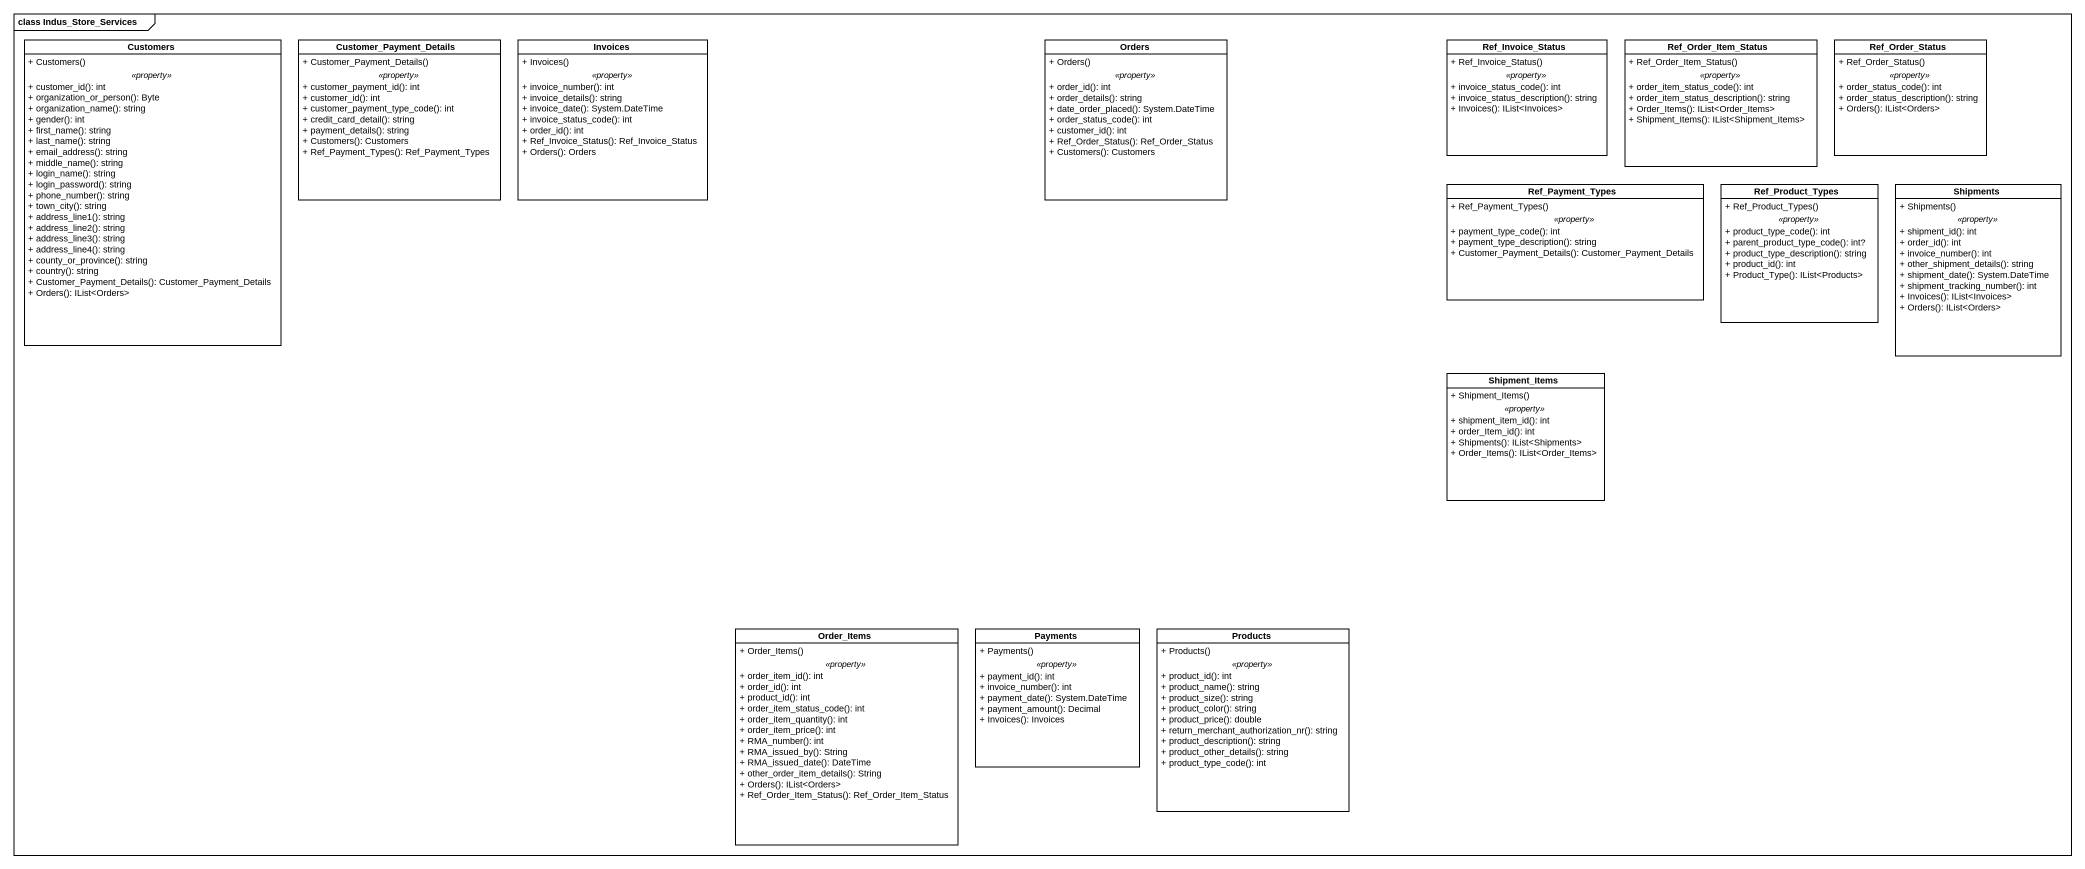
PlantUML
@startuml
mainframe class Indus_Store_Services
hide circle
hide empty members
skinparam classAttributeIconSize 0
class Customers {
  + Customers()
  .. <<property>> ..
  + customer_id(): int
  + organization_or_person(): Byte
  + organization_name(): string
  + gender(): int
  + first_name(): string
  + last_name(): string
  + email_address(): string
  + middle_name(): string
  + login_name(): string
  + login_password(): string
  + phone_number(): string
  + town_city(): string
  + address_line1(): string
  + address_line2(): string
  + address_line3(): string
  + address_line4(): string
  + county_or_province(): string
  + country(): string
  + Customer_Payment_Details(): Customer_Payment_Details
  + Orders(): IList<Orders>
}
class Customer_Payment_Details {
  + Customer_Payment_Details()
  .. <<property>> ..
  + customer_payment_id(): int
  + customer_id(): int
  + customer_payment_type_code(): int
  + credit_card_detail(): string
  + payment_details(): string
  + Customers(): Customers
  + Ref_Payment_Types(): Ref_Payment_Types
}
class Invoices {
  + Invoices()
  .. <<property>> ..
  + invoice_number(): int
  + invoice_details(): string
  + invoice_date(): System.DateTime
  + invoice_status_code(): int
  + order_id(): int
  + Ref_Invoice_Status(): Ref_Invoice_Status
  + Orders(): Orders
}
class Orders {
  + Orders()
  .. <<property>> ..
  + order_id(): int
  + order_details(): string
  + date_order_placed(): System.DateTime
  + order_status_code(): int
  + customer_id(): int
  + Ref_Order_Status(): Ref_Order_Status
  + Customers(): Customers
}
class Ref_Invoice_Status {
  + Ref_Invoice_Status()
  .. <<property>> ..
  + invoice_status_code(): int
  + invoice_status_description(): string
  + Invoices(): IList<Invoices>
}
class Ref_Order_Item_Status {
  + Ref_Order_Item_Status()
  .. <<property>> ..
  + order_item_status_code(): int
  + order_item_status_description(): string
  + Order_Items(): IList<Order_Items>
  + Shipment_Items(): IList<Shipment_Items>
}
class Ref_Order_Status {
  + Ref_Order_Status()
  .. <<property>> ..
  + order_status_code(): int
  + order_status_description(): string
  + Orders(): IList<Orders>
}
class Ref_Payment_Types {
  + Ref_Payment_Types()
  .. <<property>> ..
  + payment_type_code(): int
  + payment_type_description(): string
  + Customer_Payment_Details(): Customer_Payment_Details
}
class Ref_Product_Types {
  + Ref_Product_Types()
  .. <<property>> ..
  + product_type_code(): int
  + parent_product_type_code(): int?
  + product_type_description(): string
  + product_id(): int
  + Product_Type(): IList<Products>
}
class Shipments {
  + Shipments()
  .. <<property>> ..
  + shipment_id(): int
  + order_id(): int
  + invoice_number(): int
  + other_shipment_details(): string
  + shipment_date(): System.DateTime
  + shipment_tracking_number(): int
  + Invoices(): IList<Invoices>
  + Orders(): IList<Orders>
}
class Shipment_Items {
  + Shipment_Items()
  .. <<property>> ..
  + shipment_item_id(): int
  + order_Item_id(): int
  + Shipments(): IList<Shipments>
  + Order_Items(): IList<Order_Items>
}
class Order_Items {
  + Order_Items()
  .. <<property>> ..
  + order_item_id(): int
  + order_id(): int
  + product_id(): int
  + order_item_status_code(): int
  + order_item_quantity(): int
  + order_item_price(): int
  + RMA_number(): int
  + RMA_issued_by(): String
  + RMA_issued_date(): DateTime
  + other_order_item_details(): String
  + Orders(): IList<Orders>
  + Ref_Order_Item_Status(): Ref_Order_Item_Status
}
class Payments {
  + Payments()
  .. <<property>> ..
  + payment_id(): int
  + invoice_number(): int
  + payment_date(): System.DateTime
  + payment_amount(): Decimal
  + Invoices(): Invoices
}
class Products {
  + Products()
  .. <<property>> ..
  + product_id(): int
  + product_name(): string
  + product_size(): string
  + product_color(): string
  + product_price(): double
  + return_merchant_authorization_nr(): string
  + product_description(): string
  + product_other_details(): string
  + product_type_code(): int
}
@enduml
